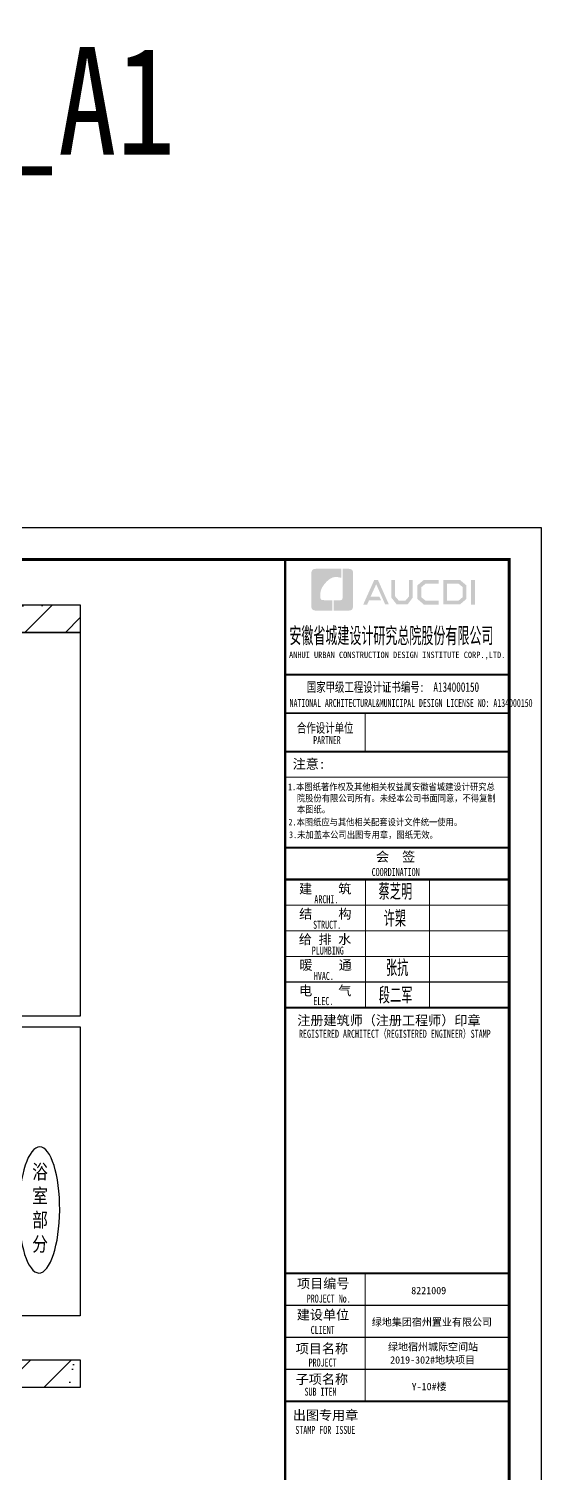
# Model space of a CAD drawing. Extents: x 27938 to 650306, y -92720 to 1524912.
# Drawn here: x 328308 to 344314, y 904131 to 949254 of the extents above; entities that cross this region are included whole.
import ezdxf

# ---------------------------------------------------------------- set-up
doc = ezdxf.new("R2010")
doc.units = 0
doc.header["$LTSCALE"] = 1000
doc.header["$MEASUREMENT"] = 0
doc.linetypes.add('DASH', pattern=[0.35, 0.25, -0.1])
doc.layers.add('yichutu', color=7, linetype='Continuous', true_color=0xffffff, plot=False)
for name, color, linetype in [('图框', 140, 'Continuous'), ('图签文字', 147, 'Continuous'), ('太阳能', 252, 'Continuous'), ('实线层', 7, 'Continuous'), ('导图字', 7, 'Continuous')]:
    doc.layers.add(name, color=color, linetype=linetype)
doc.layers.add('图签', color=147, linetype='Continuous', lineweight=18)
doc.styles.add('_TWT_DIM', font='', dxfattribs={"width": 0.8, "height": 3.5})
doc.styles.add('HT', font='simhei.ttf')
doc.styles.add('宋体', font='', dxfattribs={"height": 50})
doc.styles.add('建筑图签-1', font='simhei.ttf', dxfattribs={"width": 0.7})
doc.styles.add('建筑图签-2', font='TXT.shx', dxfattribs={"width": 0.5, "bigfont": 'HZTXT.shx'})
doc.styles.add('黑体', font='simhei.ttf')
doc.styles.get('_TWT_DIM').set_extended_font_data('FangSong_GB2312')
doc.styles.get('宋体').set_extended_font_data('SimSun')
pattern_1 = [(45, (150208.2, 819885.8), (-636.396, 636.396), []), (50, (150208.2, 819885.8), (2582.137, -225.908), [270, -2970]), (355, (150208.2, 819885.8), (-499.505, 2707.892), [216, -2376]), (100.4514, (150423.4, 819867), (2082.634, 2481.982), [229.465, -2524.11]), (46.1842, (150208.2, 820605.8), (3842.07, -595.87), [405, -4455]), (96.6356, (150528.4, 820556), (3364.786, 3506.824), [344.2, -3786.17]), (351.1842, (150208.2, 820606), (3364.78, 3506.83), [324, -3564]), (21, (150568.2, 820425.8), (2148.865, -1449.428), [270, -2970]), (326, (150568.2, 820425.8), (875.935, 2610.54), [216, -2376]), (71.4514, (150747.3, 820305), (3024.8, 1161.11), [229.465, -2524.11]), (37.5, (150208.2, 819885.8), (43.7755, 1198.418), [0, -2347.2, 0, -2412, 0, -2385]), (7.5, (150208.2, 819885.8), (947.05, 1419.882), [0, -1375.2, 0, -2293.2, 0, -909]), (327.5, (149405.4, 819885.8), (1921.7608, -81.1975), [0, -900, 0, -2808, 0, -3726]), (317.5, (149045.4, 819885.8), (2099.47, 360.378), [0, -1170, 0, -1864.8, 0, -2646])]

# ---------------------------------------------------------------- blocks, each defined once
blk = doc.blocks.new('院标1')
h = blk.add_hatch(color=150)
h.dxf.hatch_style = 1
h.set_gradient(color1=(33, 113, 253), color2=(33, 113, 253), tint=1, name='INVCURVED')
edge = h.paths.add_edge_path()
edge.add_spline(control_points=[(116373, 648379), (116379, 648379), (116382, 648379), (116391, 648379), (116391, 648379), (116391, 648379), (116616, 648379), (116616, 648379), (116616, 648379), (116616, 648379), (116616, 648054), (116616, 648054), (116616, 648054), (116616, 648054), (116108, 648054), (116108, 648054), (116108, 648054), (116028, 648054), (115963, 648111), (115963, 648199), (115963, 648199), (115963, 648199), (115963, 649215), (115963, 649215), (115963, 649215), (115963, 649295), (116018, 649360), (116108, 649360), (116108, 649360), (116108, 649360), (116897, 649360), (116897, 649360), (116897, 649360), (116897, 649360), (116897, 649080), (116897, 649080), (116897, 649080), (116897, 649080), (116566, 649140), (116356, 648859), (116356, 648859), (116245, 648719), (116240, 648545), (116247, 648466), (116247, 648466), (116254, 648386), (116247, 648466), (116247, 648466), (116247, 648466), (116247, 648466), (116258, 648374), (116373, 648379)], knot_values=[0, 0, 0, 0, 0.071429, 0.071429, 0.071429, 0.107143, 0.142857, 0.142857, 0.142857, 0.178571, 0.214286, 0.214286, 0.214286, 0.25, 0.285714, 0.285714, 0.285714, 0.321429, 0.357143, 0.357143, 0.357143, 0.392857, 0.428571, 0.428571, 0.428571, 0.464286, 0.5, 0.5, 0.5, 0.535714, 0.571429, 0.571429, 0.571429, 0.607143, 0.642857, 0.642857, 0.642857, 0.678571, 0.714286, 0.714286, 0.714286, 0.75, 0.785714, 0.785714, 0.785714, 0.821429, 0.857143, 0.857143, 0.857143, 0.928571, 1, 1, 1, 1], degree=3, periodic=0)
h = blk.add_hatch(color=150)
h.dxf.hatch_style = 1
h.set_gradient(color1=(33, 113, 253), color2=(33, 113, 253), tint=1, name='INVCURVED')
edge = h.paths.add_edge_path()
edge.add_spline(control_points=[(117268, 649215), (117268, 649215), (117268, 648199), (117268, 648199), (117268, 648199), (117268, 648114), (117212, 648054), (117123, 648054), (117123, 648054), (117123, 648054), (116663, 648054), (116663, 648054), (116663, 648054), (116663, 648054), (116663, 648379), (116663, 648379), (116663, 648379), (116663, 648379), (116865, 648379), (116865, 648379), (116865, 648379), (116907, 648379), (116941, 648413), (116941, 648455), (116941, 648455), (116941, 648455), (116941, 649360), (116941, 649360), (116941, 649360), (116941, 649360), (117123, 649360), (117123, 649360), (117123, 649360), (117204, 649360), (117268, 649306), (117268, 649215)], knot_values=[0, 0, 0, 0, 0.1, 0.1, 0.1, 0.15, 0.2, 0.2, 0.2, 0.25, 0.3, 0.3, 0.3, 0.35, 0.4, 0.4, 0.4, 0.45, 0.5, 0.5, 0.5, 0.55, 0.6, 0.6, 0.6, 0.65, 0.7, 0.7, 0.7, 0.75, 0.8, 0.8, 0.8, 0.9, 1, 1, 1, 1], degree=3, periodic=0)
blk = doc.blocks.new('TK')
at = {"layer": '图框'}
h = blk.add_hatch(color=256, dxfattribs=at)
h.paths.add_polyline_path([(547288, 547072), (547414, 547072), (547414, 546302), (547288, 546302)])
h.paths.add_polyline_path([(546536, 546956), (546536, 546430), (546896, 546430), (547020, 546536), (547020, 546855), (546900, 546956)], flags=16)
h.paths.add_polyline_path([(546418, 547074), (546418, 546311), (546940, 546311), (547138, 546482), (547138, 546910), (546943, 547074)])
h.paths.add_polyline_path([(546275, 547077), (546275, 546962), (545868, 546962), (545735, 546851), (545735, 546531), (545868, 546429), (546277, 546429), (546277, 546307), (545813, 546307), (545611, 546481), (545611, 546910), (545809, 547077)])
h.paths.add_polyline_path([(544792, 547075), (544912, 547075), (544912, 546565), (545026, 546433), (545237, 546433), (545351, 546565), (545351, 547075), (545465, 547075), (545465, 546528), (545301, 546311), (544963, 546311), (544792, 546530)])
h.paths.add_polyline_path([(544260, 547074), (544377, 547074), (544719, 546310), (544603, 546310), (544322, 546944), (544147, 546556), (544418, 546556), (544479, 546440), (544098, 546440), (544039, 546308), (543916, 546308)])
for p, q in [((541480, 544114), (548480, 544114)), ((541480, 544114), (548480, 544114)), ((541480, 542914), (548480, 542914))]:
    blk.add_line(p, q, dxfattribs=at)
blk.add_lwpolyline([(465375, 548714), (549475, 548714), (549475, 489314), (465375, 489314)], close=True, dxfattribs=at)
blk.add_lwpolyline([(465375, 548714), (549475, 548714), (549475, 489314), (465375, 489314)], close=True, dxfattribs=at)
at = {"layer": '图框', "const_width": 100}
blk.add_lwpolyline([(548475, 490314), (548475, 547714), (467875, 547714), (467875, 490314)], close=True, dxfattribs=at)
at = {"layer": '图框'}
for points, const_width in [([(541480, 490314), (541480, 547714)], 70), ([(541480, 544114), (548480, 544114)], 60), ([(541480, 542914), (548480, 542914)], 60), ([(541480, 542914), (548480, 542914)], 60), ([(543980, 542914), (543980, 541714)], 35), ([(541480, 541714), (548480, 541714)], 60), ([(541480, 541714), (548480, 541714)], 60), ([(541480, 540913), (548480, 540913)], 35), ([(541488, 538714), (548488, 538714)], 60), ([(541488, 537714), (548488, 537714)], 70), ([(541488, 537714), (548488, 537714)], 70), ([(543988, 537714), (543988, 533714)], 35), ([(545988, 537714), (545988, 533714)], 35), ([(541488, 536914), (548488, 536914)], 35), ([(541488, 536114), (548488, 536114)], 35), ([(541488, 535314), (548488, 535314)], 35), ([(541488, 534514), (548488, 534514)], 35), ([(541488, 533714), (548488, 533714)], 70), ([(541480, 525414), (548480, 525414)], 70), ([(541480, 525414), (548480, 525414)], 70), ([(543980, 521414), (543980, 525414)], 35), ([(541480, 524414), (548480, 524414)], 35), ([(541480, 523414), (548480, 523414)], 35), ([(541480, 522414), (548480, 522414)], 35), ([(548480, 521414), (541480, 521414)], 70)]:
    blk.add_lwpolyline(points, dxfattribs=dict(at, const_width=const_width))
blk.add_blockref('院标1', (426331, -101935))
for s, height, style, width, p in [('ANHUI URBAN CONSTRUCTION DESIGN INSTITUTE CORP.,LTD.', 200, '建筑图签-1', 0.91, (541598, 544636)), ('NATIONAL ARCHITECTURAL&MUNICIPAL DESIGN LICENSE NO: A134000150', 250, '建筑图签-1', 0.6, (541617, 543108)), ('PARTNER', 250, '建筑图签-1', 0.6, (542355, 541947)), ('1.本图纸著作权及其他相关权益属安徽省城建设计研究总', 210, 'HT', 0.88, (541566, 540507)), ('院股份有限公司所有。未经本公司书面同意，不得复制', 210, 'HT', 0.88, (541845, 540153)), ('本图纸。', 210, 'HT', 0.88, (541845, 539803)), (' 2.本图纸应与其他相关配套设计文件统一使用。 ', 210, 'HT', 0.88, (541455, 539406)), ('3.未加盖本公司出图专用章，图纸无效。', 210, 'HT', 0.88, (541598, 539011)), ('COORDINATION', 250, '建筑图签-1', 0.7, (544180, 537827)), ('ARCHI.', 250, '建筑图签-1', 0.7, (542389, 536975)), ('STRUCT.', 250, '建筑图签-1', 0.7, (542350, 536179)), ('PLUMBING', 250, '建筑图签-1', 0.7, (542309, 535372)), ('HVAC.', 250, '建筑图签-1', 0.7, (542374, 534579)), ('ELEC.', 250, '建筑图签-1', 0.7, (542358, 533794)), ('REGISTERED ARCHITECT（REGISTERED ENGINEER）STAMP', 250, '建筑图签-1', 0.7, (541909, 532772)), ('PROJECT No.', 250, '建筑图签-1', 0.7, (542150, 524499, -1799)), ('CLIENT', 250, '建筑图签-1', 0.7, (542274, 523520)), ('PROJECT', 250, '建筑图签-1', 0.7, (542209, 522500)), ('SUB ITEM', 250, '建筑图签-1', 0.7, (542082, 521589)), ('STAMP FOR ISSUE', 250, '建筑图签-1', 0.7, (541793, 520395))]:
    blk.add_text(s, height=height, dxfattribs=dict(at, style=style, width=width)).set_placement(p)
at = {"layer": '图签', "color": 2, "style": '宋体'}
for s, height, p in [('8221009', 229.3, (545417, 524761)), ('绿地集团宿州置业有限公司', 229.34, (544185, 523776)), ('绿地宿州城际空间站', 229.3, (544690, 523001)), ('2019-302#地块项目', 229.34, (544757, 522592))]:
    blk.add_text(s, height=height, dxfattribs=at).set_placement(p)
at = {"layer": '图签文字', "color": 7, "style": '建筑图签-1'}
for s, height, width, p in [('安徽省城建设计研究总院股份有限公司', 500, 0.55, (541608, 545091)), ('国家甲级工程设计证书编号:  A134000150', 300, 0.7, (542152, 543581)), ('合作设计单位', 300, 0.7, (541845, 542304))]:
    blk.add_text(s, height=height, dxfattribs=dict(at, width=width)).set_placement(p)
for s, p in [('注意:', (541711, 541177)), ('会  签', (544315, 538281)), ('建    筑', (541910, 537280)), ('结    构', (541914, 536493)), ('给 排 水', (541905, 535699)), ('暖    通', (541923, 534896)), ('电    气', (541913, 534096)), ('注册建筑师（注册工程师）印章', (541855, 533167)), ('项目编号', (541848, 524946)), ('建设单位', (541840, 523969)), ('项目名称', (541807, 522911)), ('子项名称', (541807, 521954)), ('出图专用章', (541716, 520832))]:
    blk.add_text(s, height=300, dxfattribs=at).set_placement(p)
at = {"layer": '图签文字', "color": 1, "style": '建筑图签-2', "width": 0.7}
for s, p in [('蔡芝明', (544395, 537085)), ('许槊', (544555, 536242)), ('张抗', (544626, 534701)), ('段二军', (544401, 533845))]:
    blk.add_text(s, height=500, dxfattribs=at).set_placement(p)
blk = doc.blocks.new('yct-841-594-84100-59399.9999999999-100-1000.0')
at = {"layer": 'yichutu', "color": 7, "true_color": 0xffffff}
blk.add_lwpolyline([(0, 0), (0, 59400), (84100, 59400), (84100, 0)], close=True, dxfattribs=at)

msp = doc.modelspace()

# ---------------------------------------------------------------- hatches: boundary and pattern name
at = {"layer": '实线层', "lineweight": -2}
h = msp.add_hatch(dxfattribs=at)
h.set_pattern_fill('钢筋混凝土', color=256, scale=360)
h.set_pattern_definition(pattern_1)
edge = h.paths.add_edge_path()
edge.add_line((316969, 931261.8), (329914.2, 931261.8))
edge.add_line((329914.2, 931261.8), (329914.2, 930396.3))
edge.add_line((329914.2, 930396.3), (316417.7, 930396.3))
h = msp.add_hatch(dxfattribs=at)
h.set_pattern_fill('钢筋混凝土', color=256, scale=360)
h.set_pattern_definition(pattern_1)
h.paths.add_polyline_path([(317876.3, 907631.3), (317832, 907675.3), (316417.7, 907675.3), (316417.7, 906809.8), (317876.3, 906809.8)])
h.paths.add_polyline_path([(318379.7, 907675.3), (318335.4, 907631.3), (318335.4, 906809.8), (329914.2, 906809.8), (329914.2, 907675.3)])

# ---------------------------------------------------------------- linework, layer by layer
at = {"color": 0, "linetype": 'ByBlock', "lineweight": -3, "ltscale": 0.3}
for points in [[(316969, 931261.8), (329914.2, 931261.8), (329914.2, 930396.3), (316417.7, 930396.3)], [(316417.7, 907675.3), (329914.2, 907675.3), (329914.2, 906809.8), (316417.7, 906809.8)]]:
    msp.add_lwpolyline(points, dxfattribs=at)
at = {"layer": '太阳能', "color": 0, "linetype": 'DASH', "lineweight": -3, "ltscale": 400}
for points in [[(316417.7, 930396.3), (329914.2, 930396.3), (329914.2, 918404.6), (316417.7, 918404.6)], [(319288.6, 918076.7), (329914.2, 918076.7), (329914.2, 909041), (319288.6, 909041)]]:
    msp.add_lwpolyline(points, close=True, dxfattribs=at)
at = {"layer": '太阳能', "color": 0, "linetype": 'ByBlock', "lineweight": -3, "ltscale": 100, "extrusion": (0, 0, -1)}
msp.add_ellipse((328634.9, 912353.7), major_axis=(-13.4, -1970.8), ratio=0.3224906, dxfattribs=at)

# ---------------------------------------------------------------- block references
msp.add_blockref('TK', (-205160.9, 384960))
at = {"layer": 'yichutu'}
msp.add_blockref('yct-841-594-84100-59399.9999999999-100-1000.0', (260214.1, 874273.7), dxfattribs=at)

# ---------------------------------------------------------------- texts
at = {"layer": '图签', "color": 2, "style": '宋体'}
msp.add_text('Y-10#楼', height=229.34, dxfattribs=at).set_placement((340268.2, 906721.5))
at = {"layer": '太阳能', "color": 0, "linetype": 'ByBlock', "lineweight": -3, "ltscale": 100, "insert": (328410.3, 913772.6), "char_height": 451.7, "width": 83304.574, "attachment_point": 1, "style": '_TWT_DIM'}
msp.add_mtext('浴\\P室\\P部\\P分', dxfattribs=at)
at = {"layer": '导图字', "color": 1, "style": '黑体', "width": 0.8}
msp.add_text('水施_03_给水排水施工图设计说明（二）_A1', height=3364.726, dxfattribs=at).set_placement((261315.1, 945325.3))

doc.saveas('drawing.dxf')
